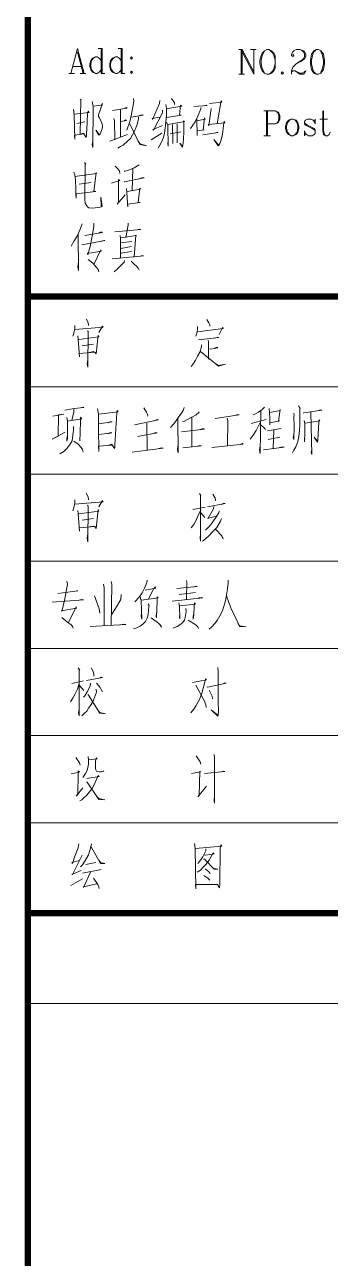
# Model space of a CAD drawing. Extents: x 1332633 to 1595679, y 264824 to 640777.
# Drawn here: x 1397321 to 1398547, y 444741 to 449693 of the extents above; entities that cross this region are included whole.
import ezdxf
from ezdxf.enums import TextEntityAlignment as Align

# ---------------------------------------------------------------- set-up
doc = ezdxf.new("R2010")
doc.units = 0
doc.header["$LTSCALE"] = 1000
doc.header["$MEASUREMENT"] = 0
doc.layers.get('0').update_dxf_attribs({"linetype": 'CONTINUOUS'})
doc.layers.add('_公共_图框', color=4, linetype='CONTINUOUS', lineweight=5)
doc.styles.add('图框文字', font='SIMKAI.TTF')

# ---------------------------------------------------------------- blocks, each defined once
blk = doc.blocks.new('vvxv')
at = {"color": 4, "lineweight": 0}
for points in [[(-3654.2, 9803.6), (-3640.1, 9803.6)], [(-3644.8, 9704.6), (-3644.8, 9803.6)], [(-3640.1, 9794.2), (-3592.9, 9704.6), (-3592.9, 9803.6)], [(-3640.1, 9704.6), (-3640.1, 9803.6), (-3592.9, 9714)], [(-3607.1, 9803.6), (-3583.5, 9803.6)], [(-3541, 9803.6), (-3550.5, 9798.9), (-3559.9, 9789.5), (-3564.6, 9780), (-3569.3, 9761.2), (-3569.3, 9747), (-3564.6, 9728.1), (-3559.9, 9718.7), (-3550.5, 9709.3), (-3541, 9704.6), (-3531.6, 9704.6), (-3522.2, 9709.3), (-3512.7, 9718.7), (-3508, 9728.1), (-3508, 9747), (-3508, 9761.2), (-3508, 9780), (-3512.7, 9789.5), (-3522.2, 9798.9), (-3531.6, 9803.6), (-3541, 9803.6), (-3550.5, 9798.9), (-3555.2, 9789.5), (-3559.9, 9780), (-3564.6, 9761.2), (-3564.6, 9747), (-3559.9, 9728.1), (-3555.2, 9718.7), (-3550.5, 9709.3), (-3541, 9704.6)], [(-3531.6, 9704.6), (-3526.9, 9709.3), (-3517.5, 9718.7), (-3512.7, 9728.1), (-3508, 9747), (-3508, 9761.2), (-3512.7, 9780), (-3517.5, 9789.5), (-3526.9, 9798.9), (-3531.6, 9803.6)], [(-3437.3, 9784.7), (-3432.6, 9780), (-3437.3, 9775.3), (-3442, 9780), (-3442, 9784.7), (-3437.3, 9794.2), (-3432.6, 9798.9), (-3423.1, 9803.6), (-3409, 9803.6), (-3394.8, 9798.9), (-3390.1, 9794.2), (-3385.4, 9784.7), (-3385.4, 9775.3), (-3390.1, 9765.9), (-3404.3, 9756.4), (-3423.1, 9747), (-3427.8, 9742.3), (-3437.3, 9732.9), (-3442, 9718.7), (-3442, 9704.6)], [(-3409, 9803.6), (-3399.5, 9798.9), (-3394.8, 9794.2), (-3390.1, 9784.7), (-3390.1, 9775.3), (-3394.8, 9765.9), (-3409, 9756.4), (-3423.1, 9747)], [(-3342.9, 9803.6), (-3352.4, 9798.9), (-3361.8, 9784.7), (-3366.5, 9761.2), (-3366.5, 9747), (-3361.8, 9723.4), (-3352.4, 9709.3), (-3342.9, 9704.6), (-3333.5, 9704.6), (-3324.1, 9709.3), (-3314.6, 9723.4), (-3309.9, 9747), (-3309.9, 9761.2), (-3314.6, 9784.7), (-3324.1, 9798.9), (-3333.5, 9803.6), (-3342.9, 9803.6), (-3347.7, 9798.9), (-3352.4, 9794.2), (-3357.1, 9784.7), (-3361.8, 9761.2), (-3361.8, 9747), (-3357.1, 9723.4), (-3352.4, 9714), (-3347.7, 9709.3), (-3342.9, 9704.6)], [(-3333.5, 9704.6), (-3324.1, 9709.3), (-3324.1, 9714), (-3319.4, 9723.4), (-3314.6, 9747), (-3314.6, 9761.2), (-3319.4, 9784.7), (-3324.1, 9794.2), (-3324.1, 9798.9)], [(-3475, 9709.3), (-3479.7, 9704.6), (-3484.4, 9709.3), (-3479.7, 9714), (-3475, 9709.3), (-3475, 9709.3)], [(-3442, 9714), (-3437.3, 9718.7), (-3427.8, 9718.7), (-3409, 9709.3), (-3399.5, 9709.3), (-3390.1, 9714), (-3385.4, 9718.7)], [(-3427.8, 9718.7), (-3409, 9704.6), (-3394.8, 9704.6), (-3390.1, 9709.3), (-3385.4, 9718.7)], [(-3654.2, 9704.6), (-3630.7, 9704.6)]]:
    blk.add_lwpolyline(points, dxfattribs=at)
at = {"layer": '_公共_图框'}
for p, q in [((-4327.8, 9707.7), (-4301, 9807.8)), ((-4301, 9807.8), (-4274.5, 9707.7)), ((-4217.4, 9807.8), (-4202, 9807.8)), ((-4205.9, 9807.8), (-4205.9, 9707.7)), ((-4202, 9807.8), (-4202, 9707.7)), ((-4137.3, 9807.8), (-4122.2, 9807.8)), ((-4125.9, 9807.8), (-4125.9, 9707.7)), ((-4122.2, 9807.8), (-4122.2, 9707.7)), ((-4301, 9793.5), (-4278.2, 9707.7)), ((-4247.8, 9760.2), (-4251.7, 9745.9)), ((-4240.2, 9769.6), (-4247.8, 9760.2)), ((-4244.1, 9760.2), (-4247.8, 9745.9)), ((-4236.3, 9769.6), (-4244.1, 9760.2)), ((-4228.8, 9774.5), (-4240.2, 9769.6)), ((-4228.8, 9774.5), (-4236.3, 9769.6)), ((-4221.3, 9774.5), (-4228.8, 9774.5)), ((-4213.5, 9769.6), (-4221.3, 9774.5)), ((-4205.9, 9760.2), (-4213.5, 9769.6)), ((-4168, 9760.2), (-4171.6, 9745.9)), ((-4160.2, 9769.6), (-4168, 9760.2)), ((-4164.1, 9760.2), (-4168, 9745.9)), ((-4156.5, 9769.6), (-4164.1, 9760.2)), ((-4148.7, 9774.5), (-4160.2, 9769.6)), ((-4148.7, 9774.5), (-4156.5, 9769.6)), ((-4141.2, 9774.5), (-4148.7, 9774.5)), ((-4133.7, 9769.6), (-4141.2, 9774.5)), ((-4125.9, 9760.2), (-4133.7, 9769.6)), ((-4084, 9774.5), (-4087.9, 9769.6)), ((-4087.9, 9769.6), (-4084, 9764.9)), ((-4084, 9774.5), (-4084, 9774.5)), ((-4080.4, 9769.6), (-4084, 9774.5)), ((-4084, 9764.9), (-4080.4, 9769.6)), ((-4335.3, 9707.7), (-4312.5, 9707.7)), ((-4320, 9736.3), (-4286, 9736.3)), ((-4289.6, 9707.7), (-4266.7, 9707.7)), ((-4251.7, 9745.9), (-4251.7, 9736.3)), ((-4251.7, 9736.3), (-4247.8, 9722)), ((-4247.8, 9745.9), (-4247.8, 9736.3)), ((-4247.8, 9736.3), (-4244.1, 9722)), ((-4247.8, 9722), (-4240.2, 9712.7)), ((-4244.1, 9722), (-4236.3, 9712.7)), ((-4240.2, 9712.7), (-4228.8, 9707.7)), ((-4236.3, 9712.7), (-4228.8, 9707.7)), ((-4228.8, 9707.7), (-4221.3, 9707.7)), ((-4221.3, 9707.7), (-4213.5, 9712.7)), ((-4213.5, 9712.7), (-4205.9, 9722)), ((-4205.9, 9707.7), (-4190.6, 9707.7)), ((-4171.6, 9745.9), (-4171.6, 9736.3)), ((-4171.6, 9736.3), (-4168, 9722)), ((-4168, 9745.9), (-4168, 9736.3)), ((-4168, 9736.3), (-4164.1, 9722)), ((-4168, 9722), (-4160.2, 9712.7)), ((-4164.1, 9722), (-4156.5, 9712.7)), ((-4160.2, 9712.7), (-4148.7, 9707.7)), ((-4156.5, 9712.7), (-4148.7, 9707.7)), ((-4148.7, 9707.7), (-4141.2, 9707.7)), ((-4141.2, 9707.7), (-4133.7, 9712.7)), ((-4133.7, 9712.7), (-4125.9, 9722)), ((-4125.9, 9707.7), (-4110.8, 9707.7)), ((-4084, 9717.3), (-4087.9, 9712.7)), ((-4087.9, 9712.7), (-4084, 9707.7)), ((-4084, 9717.3), (-4084, 9717.3)), ((-4080.4, 9712.7), (-4084, 9717.3)), ((-4084, 9707.7), (-4080.4, 9712.7)), ((-4076, 9607.7), (-4074.7, 9595.2)), ((-3923.7, 9607.7), (-3912.2, 9590.5)), ((-4316.6, 9563.7), (-4314, 9543.2)), ((-4290.1, 9604.5), (-4286.2, 9601.4)), ((-4287.5, 9603), (-4290.1, 9464.5)), ((-4286.2, 9601.4), (-4287.5, 9603)), ((-4242.3, 9595.2), (-4238.4, 9574.7)), ((-4238.4, 9574.7), (-4239.7, 9410.9)), ((-4237.1, 9576.2), (-4204.4, 9580.9)), ((-4200.7, 9587.4), (-4217.1, 9541.6)), ((-4204.4, 9580.9), (-4200.7, 9587.4)), ((-4160.4, 9559.1), (-4101.2, 9568.4)), ((-4127.7, 9562.2), (-4127.7, 9452)), ((-4105.1, 9571.5), (-4111.3, 9568.4)), ((-4101.2, 9568.4), (-4105.1, 9571.5)), ((-4074.7, 9595.2), (-4083.5, 9544.8)), ((-3971.5, 9587.4), (-3999.3, 9522.7)), ((-3970.2, 9599.9), (-3971.5, 9587.4)), ((-3960.3, 9560.6), (-3960.3, 9549.4)), ((-3946.3, 9582.7), (-3943.9, 9566.9)), ((-3943.9, 9566.9), (-3943.9, 9538.5)), ((-3940, 9565.3), (-3938.7, 9566.9)), ((-3938.7, 9566.9), (-3882.1, 9576.2)), ((-3912.2, 9590.5), (-3911.2, 9582.7)), ((-3887.3, 9580.9), (-3892.2, 9540.1)), ((-3882.1, 9576.2), (-3887.3, 9580.9)), ((-3834.3, 9574.7), (-3780.2, 9579.3)), ((-3805.4, 9565.3), (-3817.9, 9537)), ((-3805.4, 9571.5), (-3805.4, 9565.3)), ((-3783.8, 9580.9), (-3791.4, 9577.8)), ((-3780.2, 9579.3), (-3783.8, 9580.9)), ((-3765.1, 9566.9), (-3774, 9499)), ((-3771.4, 9587.4), (-3722.2, 9592.1)), ((-3724.8, 9599.9), (-3739.9, 9505.5)), ((-3722.2, 9592.1), (-3724.8, 9599.9)), ((-3553.6, 9557.8), (-3507.8, 9557.8)), ((-3542.1, 9557.8), (-3542.1, 9457.7)), ((-3538.2, 9557.8), (-3538.2, 9457.7)), ((-3507.8, 9557.8), (-3496.4, 9553.1)), ((-3507.8, 9557.8), (-3500.3, 9553.1)), ((-3317.3, 9557.8), (-3317.3, 9476.9)), ((-3313.7, 9557.8), (-3313.7, 9476.9)), ((-4314, 9544.8), (-4253.5, 9551)), ((-4314, 9543.2), (-4311.4, 9443.9)), ((-4272.5, 9513.3), (-4303.9, 9507.1)), ((-4271.2, 9513.3), (-4272.5, 9513.3)), ((-4260, 9546.3), (-4263.6, 9483.4)), ((-4257.4, 9555.9), (-4260, 9546.3)), ((-4253.5, 9551), (-4257.4, 9555.9)), ((-4217.1, 9541.6), (-4217.1, 9535.4)), ((-4217.1, 9535.4), (-4211.9, 9529.2)), ((-4211.9, 9529.2), (-4205.7, 9514.9)), ((-4205.7, 9514.9), (-4202, 9505.5)), ((-4155.2, 9527.3), (-4152.9, 9518)), ((-4152.9, 9518), (-4151.6, 9440.8)), ((-4127.7, 9514.9), (-4103.8, 9519.6)), ((-4108.7, 9521.1), (-4112.6, 9518)), ((-4103.8, 9519.6), (-4108.7, 9521.1)), ((-4091, 9514.9), (-4102.5, 9480.3)), ((-4083.5, 9544.8), (-4091, 9514.9)), ((-4084.8, 9532.3), (-4037, 9540.1)), ((-4056, 9524.2), (-4062.2, 9499)), ((-4056, 9533.8), (-4056, 9524.2)), ((-4041.9, 9541.6), (-4052.1, 9538.5)), ((-4037, 9540.1), (-4041.9, 9541.6)), ((-4000.6, 9527.3), (-3970.2, 9532.3)), ((-3999.3, 9522.7), (-4000.6, 9527.3)), ((-3960.3, 9549.4), (-3995.4, 9480.3)), ((-3946.3, 9513.3), (-3948.9, 9488.1)), ((-3943.9, 9538.5), (-3946.3, 9513.3)), ((-3943.9, 9511.8), (-3938.7, 9499)), ((-3884.7, 9540.1), (-3942.6, 9530.7)), ((-3937.4, 9502.4), (-3870.9, 9514.9)), ((-3892.2, 9540.1), (-3884.7, 9540.1)), ((-3875.8, 9518), (-3874.5, 9510.2)), ((-3870.9, 9514.9), (-3875.8, 9518)), ((-3874.5, 9510.2), (-3874.5, 9470.7)), ((-3829.3, 9513.3), (-3838.2, 9500.6)), ((-3817.9, 9537), (-3829.3, 9513.3)), ((-3789, 9524.2), (-3821.8, 9518)), ((-3821.8, 9524.2), (-3820.5, 9458.2)), ((-3796.6, 9480.3), (-3791.4, 9529.2)), ((-3791.4, 9529.2), (-3789, 9524.2)), ((-3776.3, 9502.4), (-3709.8, 9510.2)), ((-3712.1, 9516.4), (-3714.7, 9499)), ((-3709.8, 9510.2), (-3712.1, 9516.4)), ((-3496.4, 9510.2), (-3507.8, 9505.5)), ((-3500.3, 9510.2), (-3507.8, 9505.5)), ((-3500.3, 9553.1), (-3496.4, 9548.1)), ((-3496.4, 9514.9), (-3500.3, 9510.2)), ((-3496.4, 9553.1), (-3492.5, 9548.1)), ((-3496.4, 9548.1), (-3492.5, 9538.8)), ((-3492.5, 9524.5), (-3496.4, 9514.9)), ((-3492.5, 9514.9), (-3496.4, 9510.2)), ((-3492.5, 9548.1), (-3488.9, 9538.8)), ((-3492.5, 9538.8), (-3492.5, 9524.5)), ((-3488.9, 9524.5), (-3492.5, 9514.9)), ((-3488.9, 9538.8), (-3488.9, 9524.5)), ((-3462.1, 9510.2), (-3466, 9495.9)), ((-3454.5, 9519.8), (-3462.1, 9510.2)), ((-3458.2, 9510.2), (-3462.1, 9495.9)), ((-3450.6, 9519.8), (-3458.2, 9510.2)), ((-3443.1, 9524.5), (-3454.5, 9519.8)), ((-3443.1, 9524.5), (-3450.6, 9519.8)), ((-3435.6, 9524.5), (-3443.1, 9524.5)), ((-3424.1, 9519.8), (-3435.6, 9524.5)), ((-3427.8, 9519.8), (-3435.6, 9524.5)), ((-3420.2, 9510.2), (-3427.8, 9519.8)), ((-3416.3, 9510.2), (-3424.1, 9519.8)), ((-3416.3, 9495.9), (-3420.2, 9510.2)), ((-3412.7, 9495.9), (-3416.3, 9510.2)), ((-3385.9, 9519.8), (-3389.8, 9514.9)), ((-3389.8, 9514.9), (-3389.8, 9505.5)), ((-3389.8, 9510.2), (-3385.9, 9505.5)), ((-3378.4, 9524.5), (-3385.9, 9519.8)), ((-3363.1, 9524.5), (-3378.4, 9524.5)), ((-3355.5, 9519.8), (-3363.1, 9524.5)), ((-3351.6, 9514.9), (-3355.5, 9519.8)), ((-3351.6, 9514.9), (-3348, 9524.5)), ((-3348, 9505.5), (-3351.6, 9514.9)), ((-3348, 9524.5), (-3348, 9505.5)), ((-3328.8, 9524.5), (-3298.3, 9524.5)), ((-4312.7, 9459.8), (-4272.5, 9466)), ((-4311.4, 9443.9), (-4312.7, 9459.8)), ((-4277.4, 9467.6), (-4287.5, 9464.5)), ((-4272.5, 9466), (-4277.4, 9467.6)), ((-4266.2, 9450.4), (-4273.7, 9464.5)), ((-4263.6, 9483.4), (-4264.9, 9467.6)), ((-4264.9, 9467.6), (-4264.9, 9456.7)), ((-4227.2, 9480.3), (-4213.2, 9462.9)), ((-4214.5, 9459.8), (-4227.2, 9480.3)), ((-4210.9, 9462.9), (-4214.5, 9459.8)), ((-4207, 9472.3), (-4210.9, 9462.9)), ((-4202, 9485), (-4207, 9472.3)), ((-4202, 9505.5), (-4200.7, 9494.3)), ((-4200.7, 9494.3), (-4202, 9485)), ((-4171.6, 9436.1), (-4099.9, 9462.9)), ((-4091, 9505.5), (-4050.8, 9422.1)), ((-4079.9, 9461.3), (-4088.7, 9447)), ((-4073.6, 9473.8), (-4079.9, 9461.3)), ((-4067.1, 9489.7), (-4073.6, 9473.8)), ((-4062.2, 9499), (-4067.1, 9489.7)), ((-3962.6, 9467.6), (-4005.5, 9440.8)), ((-3998, 9483.4), (-3960.3, 9499)), ((-3995.4, 9480.3), (-3998, 9483.4)), ((-3951.5, 9467.6), (-3956.4, 9450.4)), ((-3948.9, 9488.1), (-3951.5, 9467.6)), ((-3938.7, 9499), (-3938.7, 9495.9)), ((-3938.7, 9495.9), (-3936.4, 9415.6)), ((-3928.6, 9466), (-3886, 9473.8)), ((-3920, 9502.4), (-3918.7, 9426.8)), ((-3901.1, 9505.5), (-3901.1, 9429.9)), ((-3874.5, 9470.7), (-3875.8, 9447)), ((-3838.2, 9500.6), (-3848, 9486.5)), ((-3820.5, 9477.2), (-3792.7, 9481.9)), ((-3820.5, 9458.2), (-3820.5, 9477.2)), ((-3797.9, 9461.3), (-3736, 9470.7)), ((-3792.7, 9481.9), (-3796.6, 9480.3)), ((-3774, 9499), (-3776.3, 9502.4)), ((-3739.9, 9472.3), (-3750.1, 9467.6)), ((-3736, 9470.7), (-3739.9, 9472.3)), ((-3719.6, 9464.5), (-3724.8, 9440.8)), ((-3714.7, 9499), (-3719.6, 9464.5)), ((-3507.8, 9505.5), (-3538.2, 9505.5)), ((-3466, 9495.9), (-3466, 9486.3)), ((-3466, 9486.3), (-3462.1, 9472)), ((-3462.1, 9495.9), (-3462.1, 9486.3)), ((-3462.1, 9486.3), (-3458.2, 9472)), ((-3462.1, 9472), (-3454.5, 9462.6)), ((-3458.2, 9472), (-3450.6, 9462.6)), ((-3454.5, 9462.6), (-3443.1, 9457.7)), ((-3450.6, 9462.6), (-3443.1, 9457.7)), ((-3435.6, 9457.7), (-3424.1, 9462.6)), ((-3435.6, 9457.7), (-3427.8, 9462.6)), ((-3427.8, 9462.6), (-3420.2, 9472)), ((-3424.1, 9462.6), (-3416.3, 9472)), ((-3420.2, 9472), (-3416.3, 9486.3)), ((-3416.3, 9486.3), (-3416.3, 9495.9)), ((-3416.3, 9472), (-3412.7, 9486.3)), ((-3412.7, 9486.3), (-3412.7, 9495.9)), ((-3389.8, 9505.5), (-3385.9, 9500.6)), ((-3389.8, 9476.9), (-3389.8, 9457.7)), ((-3385.9, 9467.3), (-3389.8, 9476.9)), ((-3389.8, 9457.7), (-3385.9, 9467.3)), ((-3385.9, 9505.5), (-3378.4, 9500.6)), ((-3385.9, 9500.6), (-3378.4, 9495.9)), ((-3382, 9462.6), (-3385.9, 9467.3)), ((-3374.5, 9457.7), (-3382, 9462.6)), ((-3378.4, 9500.6), (-3359.4, 9491.2)), ((-3378.4, 9495.9), (-3359.4, 9486.3)), ((-3359.4, 9491.2), (-3351.6, 9486.3)), ((-3359.4, 9486.3), (-3351.6, 9481.6)), ((-3351.6, 9462.6), (-3359.4, 9457.7)), ((-3351.6, 9486.3), (-3348, 9481.6)), ((-3351.6, 9481.6), (-3348, 9476.9)), ((-3348, 9467.3), (-3351.6, 9462.6)), ((-3348, 9481.6), (-3348, 9467.3)), ((-3317.3, 9476.9), (-3313.7, 9462.6)), ((-3313.7, 9476.9), (-3309.8, 9462.6)), ((-3313.7, 9462.6), (-3305.9, 9457.7)), ((-3309.8, 9462.6), (-3305.9, 9457.7)), ((-3298.3, 9457.7), (-3290.8, 9462.6)), ((-3290.8, 9462.6), (-3286.9, 9472)), ((-4264.9, 9456.7), (-4266.2, 9450.4)), ((-4242.3, 9422.1), (-4239.7, 9434.6)), ((-4239.7, 9410.9), (-4242.3, 9422.1)), ((-4127.7, 9414), (-4138.9, 9407.8)), ((-4117.5, 9420.3), (-4127.7, 9414)), ((-4115, 9422.1), (-4117.5, 9420.3)), ((-4101.2, 9434.6), (-4115, 9422.1)), ((-4088.7, 9447), (-4101.2, 9434.6)), ((-4049.7, 9425.2), (-4058.3, 9437.7)), ((-4050.8, 9422.1), (-4024.5, 9417.2)), ((-4024.5, 9417.2), (-4049.7, 9425.2)), ((-3963.9, 9431.4), (-3976.7, 9407.8)), ((-3956.4, 9450.4), (-3963.9, 9431.4)), ((-3938.7, 9428.3), (-3937.4, 9436.1)), ((-3936.4, 9415.6), (-3938.7, 9428.3)), ((-3890.9, 9428.3), (-3880.8, 9417.2)), ((-3879.7, 9412.5), (-3890.9, 9428.3)), ((-3877.1, 9428.3), (-3879.7, 9412.5)), ((-3875.8, 9447), (-3877.1, 9428.3)), ((-3753.7, 9442.4), (-3734.7, 9420.3)), ((-3736, 9417.2), (-3753.7, 9442.4)), ((-3733.7, 9420.3), (-3736, 9417.2)), ((-3729.8, 9426.8), (-3733.7, 9420.3)), ((-3724.8, 9440.8), (-3729.8, 9426.8)), ((-3553.6, 9457.7), (-3526.8, 9457.7)), ((-3443.1, 9457.7), (-3435.6, 9457.7)), ((-3359.4, 9457.7), (-3374.5, 9457.7)), ((-3305.9, 9457.7), (-3298.3, 9457.7)), ((-4315.3, 9312.2), (-4311.4, 9301)), ((-4272.5, 9349.8), (-4267.5, 9343.6)), ((-4269.9, 9345.2), (-4269.9, 9307.5)), ((-4267.5, 9343.6), (-4269.9, 9345.2)), ((-4235.8, 9233.4), (-4225.9, 9310.6)), ((-4225.9, 9310.6), (-4224.6, 9305.9)), ((-4149, 9335.8), (-4138.9, 9324.6)), ((-4138.9, 9324.6), (-4132.6, 9316.8)), ((-4132.6, 9316.8), (-4130.3, 9305.9)), ((-4110, 9315.3), (-4113.9, 9315.3)), ((-4092.3, 9321.5), (-4110, 9315.3)), ((-4073.6, 9329.6), (-4092.3, 9321.5)), ((-4078.6, 9326.2), (-4081.2, 9236.5)), ((-4053.4, 9340.5), (-4073.6, 9329.6)), ((-4224.6, 9305.9), (-4311.4, 9294.7)), ((-4311.4, 9301), (-4308.8, 9279.1)), ((-4308.8, 9279.1), (-4307.8, 9244.3)), ((-4293.8, 9263.3), (-4245.9, 9269.5)), ((-4269.9, 9307.5), (-4271.2, 9233.4)), ((-4164.1, 9268), (-4131.3, 9277.6)), ((-4136.5, 9282.3), (-4136.5, 9189.2)), ((-4131.3, 9277.6), (-4136.5, 9282.3)), ((-4113.9, 9272.6), (-4112.6, 9272.6)), ((-4112.6, 9272.6), (-4033.3, 9288.5)), ((-4043.2, 9288.5), (-4057.3, 9283.8)), ((-4033.3, 9288.5), (-4043.2, 9288.5)), ((-4307.8, 9244.3), (-4307.8, 9241.2)), ((-4307.8, 9241.2), (-4306.5, 9206.6)), ((-4307.8, 9224), (-4227.2, 9233.4)), ((-4306.5, 9206.6), (-4307.8, 9224)), ((-4271.2, 9233.4), (-4271.2, 9203.5)), ((-4227.2, 9233.4), (-4235.8, 9233.4)), ((-4207, 9211.3), (-4205.7, 9175.2)), ((-4202, 9173.6), (-4207, 9211.3)), ((-4141.5, 9183), (-4110, 9220.7)), ((-4103.8, 9245.9), (-4098.6, 9172.1)), ((-4048.4, 9242.8), (-4101.2, 9233.4)), ((-4057.3, 9189.2), (-4050.8, 9247.4)), ((-4050.8, 9247.4), (-4048.4, 9242.8)), ((-4271.2, 9203.5), (-4269.9, 9187.7)), ((-4269.9, 9187.7), (-4266.2, 9179.9)), ((-4266.2, 9179.9), (-4261, 9172.1)), ((-4261, 9172.1), (-4254.8, 9168.9)), ((-4254.8, 9168.9), (-4241, 9167.1)), ((-4241, 9167.1), (-4209.6, 9170.5)), ((-4209.6, 9170.5), (-4204.4, 9172.1)), ((-4204.4, 9172.1), (-4202, 9173.6)), ((-4136.5, 9189.2), (-4141.5, 9183)), ((-4099.9, 9183), (-4049.7, 9189.2)), ((-4098.6, 9172.1), (-4099.9, 9183)), ((-4049.7, 9189.2), (-4057.3, 9189.2)), ((-4290.1, 9082.7), (-4301.3, 9057.4)), ((-4297.7, 9062.1), (-4296.4, 8917.4)), ((-4282.6, 9104.8), (-4290.1, 9082.7)), ((-4271.2, 9057.4), (-4200.7, 9069.9)), ((-4235.8, 9093.6), (-4243.6, 9048.1)), ((-4235.8, 9106.3), (-4235.8, 9093.6)), ((-4205.7, 9071.5), (-4215.8, 9068.4)), ((-4200.7, 9069.9), (-4205.7, 9071.5)), ((-4151.6, 9071.5), (-4047.1, 9081.1)), ((-4097.5, 9098.3), (-4106.4, 9049.7)), ((-4097.5, 9106.3), (-4097.5, 9098.3)), ((-4050.8, 9082.7), (-4058.3, 9081.1)), ((-4047.1, 9081.1), (-4050.8, 9082.7)), ((-4314, 9035.4), (-4326.5, 9014.8)), ((-4301.3, 9057.4), (-4314, 9035.4)), ((-4283.9, 9019.5), (-4190.6, 9036.9)), ((-4249.8, 9013.3), (-4258.7, 8980.3)), ((-4243.6, 9048.1), (-4249.8, 9013.3)), ((-4194.5, 9036.9), (-4207, 9033.8)), ((-4190.6, 9036.9), (-4194.5, 9036.9)), ((-4129, 9057.4), (-4127.7, 9044.7)), ((-4127.7, 9048.1), (-4063.5, 9057.4)), ((-4127.7, 9044.7), (-4127.7, 8966)), ((-4082.2, 9033.8), (-4126.4, 9027.6)), ((-4126.4, 9005.5), (-4083.5, 9013.3)), ((-4067.1, 9059), (-4073.6, 8970.9)), ((-4063.5, 9057.4), (-4067.1, 9059)), ((-4261, 8986.5), (-4243.6, 8988.1)), ((-4258.7, 8980.3), (-4261, 8986.5)), ((-4243.6, 8988.1), (-4205.7, 8994.3)), ((-4207, 8999.2), (-4235.8, 8940.8)), ((-4205.7, 8994.3), (-4207, 8999.2)), ((-4161.7, 8964.4), (-4035.7, 8975.6)), ((-4083.5, 8992.7), (-4127.7, 8986.5)), ((-4039.6, 8977.1), (-4048.4, 8974)), ((-4035.7, 8975.6), (-4039.6, 8977.1)), ((-4299, 8931.4), (-4296.4, 8953.5)), ((-4296.4, 8917.4), (-4299, 8931.4)), ((-4257.4, 8961.3), (-4239.7, 8945.7)), ((-4239.7, 8945.7), (-4224.6, 8928.3)), ((-4224.6, 8928.3), (-4218.4, 8920.5)), ((-4218.4, 8920.5), (-4215.8, 8910.9)), ((-4141.5, 8922), (-4154.2, 8910.9)), ((-4130.3, 8933), (-4141.5, 8922)), ((-4115, 8948.8), (-4130.3, 8933)), ((-4113.9, 8950.4), (-4115, 8948.8)), ((-4112.6, 8956.6), (-4113.9, 8950.4)), ((-4086.1, 8955), (-4073.6, 8942.6)), ((-4073.6, 8942.6), (-4063.5, 8934.5)), ((-4063.5, 8934.5), (-4057.3, 8926.7)), ((-4057.3, 8926.7), (-4053.4, 8918.9)), ((-4265.9, 8723.5), (-4258.4, 8707.8)), ((-3781.3, 8720.4), (-3773.6, 8706.3)), ((-4313.8, 8671.6), (-4316.3, 8660.5)), ((-4311.3, 8682.5), (-4313.8, 8671.6)), ((-4311.3, 8696.7), (-4311.3, 8682.5)), ((-4311.3, 8679.5), (-4198, 8688.8)), ((-4260.9, 8674.7), (-4258.4, 8671.6)), ((-4258.4, 8671.6), (-4259.6, 8528.3)), ((-4258.4, 8707.8), (-4256, 8696.7)), ((-4200.4, 8693.6), (-4215.6, 8668.4)), ((-4198, 8688.8), (-4200.4, 8693.6)), ((-3820.3, 8673.2), (-3821.5, 8665.3)), ((-3819, 8681), (-3820.3, 8673.2)), ((-3819, 8692.1), (-3819, 8681)), ((-3819, 8670.1), (-3715.8, 8684.3)), ((-3773.6, 8706.3), (-3770, 8698.4)), ((-3770, 8698.4), (-3770, 8693.6)), ((-3718.3, 8688.8), (-3732.1, 8660.5)), ((-3715.8, 8684.3), (-3718.3, 8688.8)), ((-4316.3, 8660.5), (-4318.9, 8652.7)), ((-4300, 8654.2), (-4297.5, 8640)), ((-4297.5, 8640), (-4292.3, 8570.7)), ((-4215.6, 8651.1), (-4295, 8640)), ((-4282.4, 8615), (-4237, 8621.3)), ((-4225.7, 8581.8), (-4218.1, 8657.5)), ((-4218.1, 8657.5), (-4215.6, 8651.1)), ((-3824.1, 8657.5), (-3826.6, 8652.7)), ((-3821.5, 8665.3), (-3824.1, 8657.5)), ((-3815.1, 8638.5), (-3733.4, 8647.9)), ((-3803.8, 8618), (-3803.8, 8610.2)), ((-3776.3, 8637), (-3774.9, 8629.1)), ((-3774.9, 8629.1), (-3774.9, 8561.4)), ((-3738.4, 8649.6), (-3751, 8644.8)), ((-3733.4, 8647.9), (-3738.4, 8649.6)), ((-4293.7, 8583.4), (-4230.7, 8589.7)), ((-4292.3, 8570.7), (-4293.7, 8583.4)), ((-4238.3, 8591.2), (-4252.1, 8588.2)), ((-4230.7, 8589.7), (-4238.3, 8591.2)), ((-4230.7, 8589.7), (-4225.7, 8581.8)), ((-3819, 8572.5), (-3827.8, 8556.6)), ((-3810.2, 8589.7), (-3819, 8572.5)), ((-3803.8, 8610.2), (-3810.2, 8589.7)), ((-3809, 8589.7), (-3807.7, 8591.2)), ((-3807.7, 8591.2), (-3734.5, 8533)), ((-3770, 8602.3), (-3767.5, 8600.8)), ((-3767.5, 8600.8), (-3738.4, 8607.1)), ((-3742.2, 8608.6), (-3748.5, 8605.4)), ((-3738.4, 8607.1), (-3742.2, 8608.6)), ((-4262.3, 8542.4), (-4259.6, 8559.8)), ((-4259.6, 8528.3), (-4262.3, 8542.4)), ((-3835.4, 8544), (-3844.2, 8531.5)), ((-3827.8, 8556.6), (-3835.4, 8544)), ((-3734.5, 8536.1), (-3743.5, 8540.9)), ((-3707, 8540.9), (-3734.5, 8536.1)), ((-3734.5, 8533), (-3707, 8540.9)), ((-4500, 8450), (-500, 8450)), ((-4277.4, 8368.8), (-4283.5, 8367.3)), ((-4274.7, 8367.3), (-4277.4, 8368.8)), ((-3550.8, 8368.8), (-3559.6, 8359.4)), ((-3413.6, 8373.6), (-3407.2, 8362.5)), ((-4399.5, 8332.6), (-4355.3, 8340.5)), ((-4376.7, 8337.4), (-4378.1, 8252.2)), ((-4355.3, 8340.5), (-4376.7, 8337.4)), ((-4351.7, 8356.2), (-4313.8, 8362.5)), ((-4342.9, 8326.3), (-4340.2, 8313.7)), ((-4340.2, 8312.2), (-4342.9, 8326.3)), ((-4283.5, 8321.5), (-4340.2, 8312.2)), ((-4323.9, 8315.2), (-4315.1, 8349.9)), ((-4315.1, 8349.9), (-4315.1, 8361)), ((-4313.8, 8362.5), (-4274.7, 8367.3)), ((-4289.8, 8250.7), (-4288.7, 8327.8)), ((-4288.7, 8327.8), (-4283.5, 8321.5)), ((-4220.7, 8361), (-4216.9, 8340.5)), ((-4216.9, 8340.5), (-4216.9, 8263.3)), ((-4215.6, 8340.5), (-4137.5, 8349.9)), ((-4142.6, 8345.3), (-4151.4, 8217.6)), ((-4141.3, 8354.6), (-4142.6, 8345.3)), ((-4137.5, 8349.9), (-4141.3, 8354.6)), ((-4034.3, 8365.7), (-4024.2, 8348.3)), ((-4024.2, 8348.3), (-4020.5, 8340.5)), ((-4020.5, 8340.5), (-4019.2, 8332.6)), ((-3895.7, 8327.8), (-3905.9, 8312.2)), ((-3898.4, 8323.3), (-3897.1, 8184.7)), ((-3880.8, 8348.3), (-3895.7, 8327.8)), ((-3877, 8354.6), (-3880.8, 8348.3)), ((-3873.1, 8367.3), (-3877, 8354.6)), ((-3841.7, 8327.8), (-3859.3, 8318.5)), ((-3825.3, 8337.4), (-3841.7, 8327.8)), ((-3841.7, 8326.3), (-3841.7, 8209.7)), ((-3815.1, 8345.3), (-3825.3, 8337.4)), ((-3812.6, 8349.9), (-3815.1, 8345.3)), ((-3748.5, 8323.3), (-3652.8, 8337.4)), ((-3700.7, 8324.8), (-3698.2, 8312.2)), ((-3657.8, 8338.9), (-3665.4, 8335.7)), ((-3652.8, 8337.4), (-3657.8, 8338.9)), ((-3589.8, 8340.5), (-3596.2, 8337.4)), ((-3574.7, 8348.3), (-3589.8, 8340.5)), ((-3559.6, 8359.4), (-3574.7, 8348.3)), ((-3565.9, 8353.1), (-3568.4, 8182.9)), ((-3531.8, 8362.5), (-3530.7, 8348.3)), ((-3530.7, 8348.3), (-3529.4, 8321.5)), ((-3487.8, 8354.6), (-3529.4, 8346.8)), ((-3529.4, 8321.5), (-3529.4, 8298)), ((-3494.1, 8312.2), (-3487.8, 8359.4)), ((-3487.8, 8359.4), (-3487.8, 8354.6)), ((-3433.6, 8343.7), (-3431.2, 8335.7)), ((-3431.2, 8335.7), (-3432.5, 8332.6)), ((-3432.5, 8332.6), (-3431.2, 8291.7)), ((-3408.6, 8365.7), (-3408.6, 8332.6)), ((-3407.2, 8362.5), (-3408.6, 8365.7)), ((-3408.6, 8332.6), (-3408.6, 8331.1)), ((-3408.6, 8331.1), (-3408.6, 8298)), ((-3395.9, 8343.7), (-3393.5, 8345.3)), ((-3393.5, 8345.3), (-3320.3, 8356.2)), ((-3364.5, 8348.3), (-3360.7, 8178.4)), ((-3325.5, 8357.9), (-3334.3, 8354.6)), ((-3320.3, 8356.2), (-3325.5, 8357.9)), ((-4340.2, 8272.7), (-4341.5, 8242.9)), ((-4340.2, 8313.7), (-4340.2, 8272.7)), ((-4318.9, 8255.5), (-4316.3, 8274.4)), ((-4316.3, 8274.4), (-4316.3, 8290.1)), ((-4215.6, 8301), (-4161.4, 8309.1)), ((-4166.6, 8310.6), (-4177.9, 8305.8)), ((-4161.4, 8309.1), (-4166.6, 8310.6)), ((-4072, 8298), (-3975.2, 8316.9)), ((-4023, 8304.3), (-4021.7, 8197.1)), ((-3981.5, 8318.5), (-3992.8, 8313.7)), ((-3975.2, 8316.9), (-3981.5, 8318.5)), ((-3916, 8299.5), (-3927.3, 8286.9)), ((-3905.9, 8312.2), (-3916, 8299.5)), ((-3883.3, 8269.7), (-3791.2, 8280.6)), ((-3871.8, 8312.2), (-3878.1, 8310.6)), ((-3859.3, 8318.5), (-3871.8, 8312.2)), ((-3796.4, 8282.3), (-3809, 8279)), ((-3791.2, 8280.6), (-3796.4, 8282.3)), ((-3698.2, 8312.2), (-3699.3, 8213)), ((-3543.3, 8318.5), (-3603.6, 8302.8)), ((-3583.5, 8274.4), (-3596.2, 8255.5)), ((-3569.7, 8304.3), (-3583.5, 8274.4)), ((-3564.6, 8296.5), (-3550.8, 8283.8)), ((-3550.8, 8283.8), (-3547, 8279)), ((-3538.2, 8272.7), (-3484.2, 8282.3)), ((-3529.4, 8305.8), (-3489.2, 8313.7)), ((-3513.1, 8276), (-3515.6, 8203.4)), ((-3489.2, 8313.7), (-3494.1, 8312.2)), ((-3431.2, 8291.7), (-3433.6, 8238.1)), ((-3409.7, 8276), (-3412.4, 8250.7)), ((-3408.6, 8298), (-3409.7, 8276)), ((-3391, 8315.2), (-3388.5, 8301)), ((-3388.5, 8301), (-3388.5, 8266.4)), ((-3387.1, 8304.3), (-3329.1, 8313.7)), ((-3333, 8309.1), (-3335.5, 8260.3)), ((-3331.8, 8316.9), (-3333, 8309.1)), ((-3329.1, 8313.7), (-3331.8, 8316.9)), ((-4402, 8239.8), (-4350.3, 8268.1)), ((-4378.1, 8252.2), (-4402, 8239.8)), ((-4342.9, 8239.8), (-4341.5, 8257)), ((-4341.5, 8242.9), (-4342.9, 8231.8)), ((-4342.9, 8231.8), (-4342.9, 8239.8)), ((-4332.7, 8216.1), (-4322.6, 8233.5)), ((-4322.6, 8233.5), (-4318.9, 8255.5)), ((-4315.1, 8231.8), (-4298.6, 8219.3)), ((-4291.2, 8247.6), (-4289.8, 8250.7)), ((-4291.2, 8233.5), (-4291.2, 8247.6)), ((-4216.9, 8263.3), (-4215.6, 8211.3)), ((-4215.6, 8258.6), (-4162.7, 8264.9)), ((-4167.7, 8266.4), (-4176.5, 8261.8)), ((-4162.7, 8264.9), (-4167.7, 8266.4)), ((-4059.6, 8250.7), (-3981.5, 8264.9)), ((-3987.8, 8266.4), (-3999.1, 8261.8)), ((-3981.5, 8264.9), (-3987.8, 8266.4)), ((-3640.2, 8222.4), (-3651.5, 8217.6)), ((-3636.4, 8219.3), (-3640.2, 8222.4)), ((-3596.2, 8255.5), (-3607.5, 8239.8)), ((-3489.2, 8247.6), (-3535.7, 8238.1)), ((-3435, 8247.6), (-3432.5, 8257)), ((-3433.6, 8238.1), (-3435, 8247.6)), ((-3417.4, 8230.2), (-3424.8, 8209.7)), ((-3412.4, 8250.7), (-3417.4, 8230.2)), ((-3388.5, 8266.4), (-3389.6, 8228.7)), ((-3389.6, 8233.5), (-3388.5, 8244.4)), ((-3389.6, 8228.7), (-3389.6, 8233.5)), ((-3351.9, 8247.6), (-3337.9, 8231.8)), ((-3337.9, 8227.2), (-3351.9, 8247.6)), ((-3336.8, 8236.5), (-3337.9, 8227.2)), ((-3335.5, 8260.3), (-3336.8, 8236.5)), ((-4371.8, 8181.4), (-4355.3, 8191)), ((-4355.3, 8191), (-4342.9, 8201.9)), ((-4342.9, 8201.9), (-4332.7, 8216.1)), ((-4298.6, 8219.3), (-4286.2, 8206.7)), ((-4286.2, 8206.7), (-4281, 8198.8)), ((-4281, 8198.8), (-4277.4, 8187.7)), ((-4216.9, 8211.3), (-4160.2, 8216.1)), ((-4215.6, 8191), (-4216.9, 8211.3)), ((-4215.6, 8211.3), (-4215.6, 8191)), ((-4166.6, 8219.3), (-4176.5, 8214.5)), ((-4160.2, 8216.1), (-4166.6, 8219.3)), ((-4152.6, 8201.9), (-4161.4, 8217.6)), ((-4151.4, 8206.7), (-4152.6, 8201.9)), ((-4151.4, 8217.6), (-4151.4, 8206.7)), ((-4080.8, 8187.7), (-3957.5, 8203.4)), ((-3963.9, 8205.2), (-3975.2, 8201.9)), ((-3957.5, 8203.4), (-3963.9, 8205.2)), ((-3899.5, 8197.1), (-3898.4, 8213)), ((-3897.1, 8184.7), (-3899.5, 8197.1)), ((-3878.1, 8205.2), (-3803.8, 8213)), ((-3810.2, 8214.5), (-3819, 8211.3)), ((-3803.8, 8213), (-3810.2, 8214.5)), ((-3762.3, 8206.7), (-3636.4, 8219.3)), ((-3570.9, 8197.1), (-3568.4, 8213)), ((-3568.4, 8182.9), (-3570.9, 8197.1)), ((-3554.6, 8197.1), (-3471.5, 8208.2)), ((-3476.5, 8209.7), (-3490.3, 8206.7)), ((-3471.5, 8208.2), (-3476.5, 8209.7)), ((-3432.5, 8195.6), (-3438.8, 8184.7)), ((-3424.8, 8209.7), (-3432.5, 8195.6)), ((-3363.2, 8186.2), (-3361.9, 8194)), ((-3360.7, 8178.4), (-3363.2, 8186.2)), ((-4500, 8100), (-500, 8100)), ((-4265.9, 8023.5), (-4258.4, 8007.8)), ((-4311.3, 7982.7), (-4313.8, 7971.6)), ((-4311.3, 7996.9), (-4311.3, 7982.7)), ((-4311.3, 7979.5), (-4198, 7988.9)), ((-4260.9, 7974.7), (-4258.4, 7971.6)), ((-4258.4, 8007.8), (-4256, 7996.9)), ((-4200.4, 7993.6), (-4215.6, 7968.4)), ((-4198, 7988.9), (-4200.4, 7993.6)), ((-3811.5, 8022), (-3806.3, 8014.1)), ((-3807.7, 8015.7), (-3807.7, 7830)), ((-3806.3, 8014.1), (-3807.7, 8015.7)), ((-3778.8, 7968.4), (-3708.1, 7981)), ((-3757.3, 8018.9), (-3748.5, 8003)), ((-3748.5, 8003), (-3747.2, 7996.9)), ((-3747.2, 7996.9), (-3748.5, 7992.1)), ((-3713.3, 7982.7), (-3723.3, 7977.9)), ((-3708.1, 7981), (-3713.3, 7982.7)), ((-4316.3, 7960.5), (-4318.9, 7952.7)), ((-4313.8, 7971.6), (-4316.3, 7960.5)), ((-4300, 7954.2), (-4297.5, 7940)), ((-4297.5, 7940), (-4292.3, 7870.8)), ((-4215.6, 7951.1), (-4295, 7940)), ((-4258.4, 7971.6), (-4259.6, 7828.3)), ((-4225.7, 7881.9), (-4218.1, 7957.5)), ((-4218.1, 7957.5), (-4215.6, 7951.1)), ((-3788.7, 7966.8), (-3837.9, 7957.5)), ((-3817.8, 7930.7), (-3826.6, 7911.7)), ((-3806.3, 7955.9), (-3817.8, 7930.7)), ((-3806.3, 7944.8), (-3790.1, 7925.9)), ((-3778.8, 7921.3), (-3739.7, 7932.2)), ((-3754.8, 7960.5), (-3776.3, 7922.8)), ((-3753.5, 7970.1), (-3754.8, 7960.5)), ((-3733.4, 7944.8), (-3748.5, 7921.3)), ((-3732.1, 7952.7), (-3733.4, 7944.8)), ((-4293.7, 7883.4), (-4230.7, 7889.7)), ((-4292.3, 7870.8), (-4293.7, 7883.4)), ((-4282.4, 7915), (-4237, 7921.3)), ((-4238.3, 7891.2), (-4252.1, 7888.2)), ((-4230.7, 7889.7), (-4238.3, 7891.2)), ((-4230.7, 7889.7), (-4225.7, 7881.9)), ((-3834.1, 7897.6), (-3844.2, 7883.4)), ((-3826.6, 7911.7), (-3834.1, 7897.6)), ((-3773.6, 7888.2), (-3787.6, 7874)), ((-3776.3, 7922.8), (-3778.8, 7921.3)), ((-3761.2, 7903.9), (-3773.6, 7888.2)), ((-3749.7, 7919.6), (-3761.2, 7903.9)), ((-3742.2, 7884.9), (-3757.3, 7869.2)), ((-3748.5, 7921.3), (-3749.7, 7919.6)), ((-3747.2, 7878.8), (-3722.1, 7852)), ((-3727.1, 7910.2), (-3742.2, 7884.9)), ((-3723.3, 7921.3), (-3727.1, 7910.2)), ((-4262.3, 7842.4), (-4259.6, 7859.8)), ((-4259.6, 7828.3), (-4262.3, 7842.4)), ((-3809, 7844.1), (-3807.7, 7859.8)), ((-3807.7, 7830), (-3809, 7844.1)), ((-3787.6, 7839.4), (-3798.9, 7830)), ((-3773.6, 7852), (-3787.6, 7839.4)), ((-3757.3, 7869.2), (-3773.6, 7852)), ((-3716.9, 7839.4), (-3724.6, 7855.1)), ((-3722.1, 7852), (-3716.9, 7839.4)), ((-4500, 7750), (-500, 7750)), ((-4379.2, 7620), (-4300, 7631.1)), ((-4341.5, 7657.9), (-4351.7, 7599.5)), ((-4342.9, 7670.5), (-4341.5, 7657.9)), ((-4305, 7631.1), (-4313.8, 7627.9)), ((-4300, 7631.1), (-4305, 7631.1)), ((-4196.8, 7657.9), (-4194.1, 7643.7)), ((-4194.1, 7643.7), (-4194.1, 7491)), ((-4165.2, 7668.8), (-4162.7, 7656.2)), ((-4162.7, 7656.2), (-4165.2, 7492.5)), ((-4031.8, 7642), (-4041.8, 7623.3)), ((-4023, 7664.2), (-4031.8, 7642)), ((-4029.3, 7634.2), (-3986.4, 7642)), ((-4021.7, 7673.6), (-4023, 7664.2)), ((-3990.3, 7646.8), (-4005.4, 7620)), ((-3986.4, 7642), (-3990.3, 7646.8)), ((-3902, 7640.5), (-3820.3, 7648.3)), ((-3863, 7672.1), (-3861.8, 7667.3)), ((-3861.8, 7667.3), (-3863, 7598)), ((-3825.3, 7650.1), (-3835.4, 7646.8)), ((-3820.3, 7648.3), (-3825.3, 7650.1)), ((-3699.3, 7639), (-3703.2, 7615.4)), ((-3696.8, 7662.5), (-3699.3, 7639)), ((-3696.8, 7673.6), (-3696.8, 7662.5)), ((-4402, 7585.4), (-4276.1, 7594.9)), ((-4351.7, 7599.5), (-4363, 7547.7)), ((-4282.4, 7596.5), (-4289.8, 7594.9)), ((-4276.1, 7594.9), (-4282.4, 7596.5)), ((-4232, 7610.6), (-4214.4, 7558.6)), ((-4127.5, 7596.5), (-4143.8, 7566.6)), ((-4125, 7616.9), (-4127.5, 7596.5)), ((-4053.3, 7605.8), (-4070.9, 7587.1)), ((-4041.8, 7623.3), (-4053.3, 7605.8)), ((-4049.4, 7607.4), (-4045.6, 7591.7)), ((-4045.6, 7591.7), (-4043.1, 7517.8)), ((-4044.4, 7593.2), (-3977.6, 7602.8)), ((-4016.7, 7579), (-4012.9, 7572.7)), ((-4005.4, 7620), (-4015.4, 7598)), ((-3981.5, 7590.1), (-3982.6, 7557)), ((-3981.5, 7607.4), (-3981.5, 7590.1)), ((-3977.6, 7602.8), (-3981.5, 7607.4)), ((-3921, 7590.1), (-3797.5, 7602.8)), ((-3894.6, 7582.3), (-3892.1, 7569.7)), ((-3827.8, 7624.8), (-3893.2, 7616.9)), ((-3890.7, 7571.2), (-3827.8, 7577.5)), ((-3831.6, 7582.3), (-3832.9, 7569.7)), ((-3827.8, 7577.5), (-3831.6, 7582.3)), ((-3805.2, 7604.3), (-3815.1, 7602.8)), ((-3797.5, 7602.8), (-3805.2, 7604.3)), ((-3710.8, 7577.5), (-3719.6, 7550.7)), ((-3705.6, 7598), (-3710.8, 7577.5)), ((-3703.2, 7615.4), (-3705.6, 7598)), ((-3703.2, 7610.6), (-3694.4, 7588.6)), ((-3694.4, 7588.6), (-3685.5, 7563.3)), ((-4365.4, 7550.7), (-4305, 7561.8)), ((-4363, 7547.7), (-4365.4, 7550.7)), ((-4306.3, 7566.6), (-4336.5, 7503.4)), ((-4305, 7561.8), (-4306.3, 7566.6)), ((-4214.4, 7558.6), (-4211.7, 7541.3)), ((-4143.8, 7566.6), (-4164.1, 7535)), ((-4045.6, 7528.7), (-4044.4, 7544.4)), ((-4043.1, 7517.8), (-4045.6, 7528.7)), ((-4016.7, 7536.5), (-4021.7, 7520.9)), ((-4014.2, 7568.1), (-4016.7, 7536.5)), ((-4012.9, 7572.7), (-4014.2, 7568.1)), ((-3985.1, 7528.7), (-3984, 7542.9)), ((-3984, 7522.4), (-3985.1, 7528.7)), ((-3982.6, 7557), (-3984, 7522.4)), ((-3892.1, 7569.7), (-3890.7, 7519.3)), ((-3892.1, 7527.2), (-3890.7, 7538.1)), ((-3890.7, 7519.3), (-3892.1, 7527.2)), ((-3864.3, 7547.7), (-3868.2, 7523.9)), ((-3865.7, 7560.3), (-3864.3, 7547.7)), ((-3836.6, 7528.7), (-3834.1, 7539.8)), ((-3834.1, 7533.5), (-3836.6, 7517.8)), ((-3836.6, 7517.8), (-3836.6, 7528.7)), ((-3832.9, 7569.7), (-3834.1, 7533.5)), ((-3729.6, 7530.2), (-3740.9, 7511.5)), ((-3719.6, 7550.7), (-3729.6, 7530.2)), ((-3685.5, 7563.3), (-3671.8, 7535)), ((-3671.8, 7535), (-3657.8, 7503.4)), ((-4364.1, 7523.9), (-4349, 7511.5)), ((-4349, 7511.5), (-4339, 7503.4)), ((-4339, 7503.4), (-4327.7, 7495.6)), ((-4327.7, 7495.6), (-4321.4, 7489.3)), ((-4321.4, 7489.3), (-4317.6, 7481.4)), ((-4249.6, 7487.7), (-4107.4, 7495.6)), ((-4113.5, 7497.3), (-4127.5, 7494.1)), ((-4107.4, 7495.6), (-4113.5, 7497.3)), ((-4063.2, 7483.1), (-4075.8, 7478.4)), ((-4049.4, 7489.3), (-4063.2, 7483.1)), ((-4036.8, 7498.8), (-4049.4, 7489.3)), ((-4028, 7508.2), (-4036.8, 7498.8)), ((-4021.7, 7520.9), (-4028, 7508.2)), ((-4005.4, 7522.4), (-3981.5, 7505.2)), ((-3981.5, 7505.2), (-3971.3, 7497.3)), ((-3971.3, 7497.3), (-3966.3, 7492.5)), ((-3963.9, 7484.7), (-3970.2, 7495.6)), ((-3966.3, 7492.5), (-3963.9, 7484.7)), ((-3900.9, 7487.7), (-3917.2, 7481.4)), ((-3889.6, 7494.1), (-3900.9, 7487.7)), ((-3878.1, 7503.4), (-3889.6, 7494.1)), ((-3871.8, 7513), (-3878.1, 7503.4)), ((-3868.2, 7523.9), (-3871.8, 7513)), ((-3856.9, 7513), (-3842.9, 7505.2)), ((-3842.9, 7505.2), (-3830.3, 7497.3)), ((-3830.3, 7497.3), (-3821.5, 7491)), ((-3821.5, 7491), (-3817.8, 7486.2)), ((-3817.8, 7486.2), (-3815.1, 7479.9)), ((-3763.6, 7484.7), (-3772.4, 7476.8)), ((-3751, 7498.8), (-3763.6, 7484.7)), ((-3740.9, 7511.5), (-3751, 7498.8)), ((-3657.8, 7503.4), (-3651.5, 7487.7)), ((-3651.5, 7491), (-3657.8, 7501.9)), ((-3623.9, 7486.2), (-3651.5, 7491)), ((-3651.5, 7487.7), (-3623.9, 7486.2)), ((-4500, 7400), (-500, 7400)), ((-4297.5, 7322), (-4291.2, 7312.6)), ((-4293.7, 7315.7), (-4293.7, 7130)), ((-4291.2, 7312.6), (-4293.7, 7315.7)), ((-4264.8, 7271.6), (-4200.4, 7282.7)), ((-4245.8, 7322), (-4238.3, 7307.8)), ((-4238.3, 7307.8), (-4235.7, 7298.4)), ((-4235.7, 7298.4), (-4235.7, 7289.1)), ((-4205.6, 7284.3), (-4211.7, 7281)), ((-4200.4, 7282.7), (-4205.6, 7284.3)), ((-3738.4, 7323.7), (-3735.9, 7306.3)), ((-3735.9, 7306.3), (-3735.9, 7189.7)), ((-4276.1, 7270.1), (-4323.9, 7259)), ((-4301.1, 7237), (-4310.1, 7218)), ((-4293.7, 7259), (-4301.1, 7237)), ((-4292.3, 7251.2), (-4274.7, 7230.7)), ((-4249.6, 7248.1), (-4262.3, 7225.9)), ((-4248.3, 7260.5), (-4249.6, 7248.1)), ((-4225.7, 7237), (-4224.4, 7224.4)), ((-4224.4, 7260.5), (-4209.3, 7243.3)), ((-4209.3, 7243.3), (-4205.6, 7235.5)), ((-4205.6, 7235.5), (-4200.4, 7225.9)), ((-3839.1, 7263.8), (-3783.7, 7273.2)), ((-3826.6, 7252.7), (-3792.5, 7191.2)), ((-3796.4, 7240.2), (-3801.4, 7219.8)), ((-3791.2, 7259), (-3796.4, 7240.2)), ((-3787.6, 7278), (-3791.2, 7259)), ((-3783.7, 7273.2), (-3787.6, 7278)), ((-3781.3, 7246.4), (-3777.4, 7244.8)), ((-3777.4, 7244.8), (-3704.5, 7260.5)), ((-3772.4, 7232.2), (-3761.2, 7208.7)), ((-3709.5, 7262.3), (-3714.5, 7259)), ((-3704.5, 7260.5), (-3709.5, 7262.3)), ((-4318.9, 7200.8), (-4328.9, 7185.1)), ((-4310.1, 7218), (-4318.9, 7200.8)), ((-4271.1, 7210.2), (-4276.1, 7203.9)), ((-4262.3, 7225.9), (-4271.1, 7210.2)), ((-4259.6, 7215), (-4256, 7211.7)), ((-4256, 7211.7), (-4211.7, 7139.4)), ((-4239.5, 7185.1), (-4248.3, 7171)), ((-4232, 7202.3), (-4239.5, 7185.1)), ((-4224.4, 7224.4), (-4232, 7202.3)), ((-3811.5, 7194.5), (-3822.8, 7174)), ((-3801.4, 7219.8), (-3811.5, 7194.5)), ((-3792.5, 7191.2), (-3786.2, 7174)), ((-3761.2, 7208.7), (-3759.8, 7197.6)), ((-3735.9, 7189.7), (-3735.9, 7186.6)), ((-3735.9, 7186.6), (-3734.5, 7147.2)), ((-4296.2, 7140.9), (-4293.7, 7156.6)), ((-4293.7, 7130), (-4296.2, 7140.9)), ((-4272.2, 7139.4), (-4283.5, 7130)), ((-4263.4, 7148.7), (-4272.2, 7139.4)), ((-4256, 7159.9), (-4263.4, 7148.7)), ((-4248.3, 7171), (-4256, 7159.9)), ((-4210.6, 7142.4), (-4216.9, 7148.7)), ((-4211.7, 7139.4), (-4187.8, 7137.8)), ((-4187.8, 7137.8), (-4210.6, 7142.4)), ((-3834.1, 7156.6), (-3846.7, 7140.9)), ((-3824.1, 7171), (-3834.1, 7156.6)), ((-3822.8, 7174), (-3824.1, 7171)), ((-3786.2, 7174), (-3785.1, 7162.9)), ((-3764.8, 7153.5), (-3737.2, 7131.5)), ((-3737.2, 7128.3), (-3764.8, 7153.5)), ((-3735.9, 7131.5), (-3737.2, 7128.3)), ((-3734.5, 7147.2), (-3735.9, 7131.5)), ((-4500, 7050), (-500, 7050)), ((-4307.4, 6962.7), (-4292.3, 6940.5)), ((-4292.3, 6940.5), (-4289.8, 6931.1)), ((-4257.1, 6935.9), (-4259.6, 6921.7)), ((-4258.4, 6965.8), (-4257.1, 6951.6)), ((-4257.1, 6951.6), (-4257.1, 6935.9)), ((-4256, 6953.1), (-4221.9, 6956.4)), ((-4224.4, 6961), (-4228.2, 6948.3)), ((-4228.2, 6948.3), (-4228.2, 6937.4)), ((-4228.2, 6937.4), (-4228.2, 6928.1)), ((-4221.9, 6956.4), (-4224.4, 6961)), ((-3824.1, 6968.8), (-3814, 6953.1)), ((-3814, 6953.1), (-3809, 6945.3)), ((-3809, 6945.3), (-3806.3, 6935.9)), ((-3752.4, 6973.6), (-3751, 6962.7)), ((-3751, 6962.7), (-3751, 6778.4)), ((-4326.4, 6896.5), (-4292.3, 6902.8)), ((-4298.6, 6896.5), (-4300, 6813)), ((-4297.5, 6909.1), (-4298.6, 6896.5)), ((-4292.3, 6902.8), (-4297.5, 6909.1)), ((-4273.6, 6890.2), (-4279.9, 6882.3)), ((-4268.4, 6898), (-4273.6, 6890.2)), ((-4263.4, 6907.6), (-4268.4, 6898)), ((-4259.6, 6921.7), (-4263.4, 6907.6)), ((-4263.4, 6877.5), (-4214.4, 6885.4)), ((-4228.2, 6928.1), (-4228.2, 6916.9)), ((-4228.2, 6916.9), (-4226.9, 6912.2)), ((-4226.9, 6912.2), (-4224.4, 6907.6)), ((-4224.4, 6907.6), (-4219.4, 6905.8)), ((-4218.1, 6890.2), (-4223.2, 6877.5)), ((-4219.4, 6905.8), (-4213.1, 6904.3)), ((-4214.4, 6885.4), (-4218.1, 6890.2)), ((-4213.1, 6904.3), (-4204.3, 6904.3)), ((-4204.3, 6904.3), (-4199.3, 6905.8)), ((-4199.3, 6905.8), (-4195.5, 6909.1)), ((-3842.9, 6898), (-3807.7, 6904.3)), ((-3810.2, 6907.6), (-3812.6, 6809.9)), ((-3807.7, 6904.3), (-3810.2, 6907.6)), ((-3791.2, 6898), (-3709.5, 6905.8)), ((-3714.5, 6907.6), (-3724.6, 6904.3)), ((-3709.5, 6905.8), (-3714.5, 6907.6)), ((-4306.3, 6806.7), (-4279.9, 6839.8)), ((-4264.8, 6863.4), (-4262.3, 6863.4)), ((-4262.3, 6863.4), (-4215.6, 6794.1)), ((-4242, 6838.3), (-4252.1, 6824.1)), ((-4235.7, 6849.2), (-4242, 6838.3)), ((-4229.5, 6861.8), (-4235.7, 6849.2)), ((-4223.2, 6877.5), (-4229.5, 6861.8)), ((-3817.8, 6803.6), (-3783.7, 6847.7)), ((-4300, 6813), (-4306.3, 6806.7)), ((-4283.5, 6792.5), (-4291.2, 6787.7)), ((-4274.7, 6800.4), (-4283.5, 6792.5)), ((-4263.4, 6811.5), (-4274.7, 6800.4)), ((-4252.1, 6824.1), (-4263.4, 6811.5)), ((-4215.6, 6797.3), (-4221.9, 6803.6)), ((-4191.6, 6792.5), (-4215.6, 6797.3)), ((-4215.6, 6794.1), (-4191.6, 6792.5)), ((-3812.6, 6809.9), (-3817.8, 6803.6)), ((-3752.4, 6791), (-3751, 6806.7)), ((-3751, 6778.4), (-3752.4, 6791)), ((-4500, 6700), (-500, 6700)), ((-4297.5, 6600), (-4312.6, 6562.3)), ((-4295, 6615.9), (-4297.5, 6600)), ((-4248.3, 6598.4), (-4257.1, 6571.6)), ((-4244.5, 6615.9), (-4248.3, 6598.4)), ((-4245.8, 6603.2), (-4208.1, 6537)), ((-3831.6, 6617.4), (-3829.1, 6596.9)), ((-3829.1, 6596.9), (-3826.6, 6434.6)), ((-3827.8, 6596.9), (-3722.1, 6606.3)), ((-3786.2, 6587.3), (-3797.5, 6563.8)), ((-3786.2, 6595.4), (-3786.2, 6587.3)), ((-3728.4, 6596.9), (-3729.6, 6455.1)), ((-3725.7, 6611.1), (-3728.4, 6596.9)), ((-3722.1, 6606.3), (-3725.7, 6611.1)), ((-4323.9, 6540.2), (-4292.3, 6548.1)), ((-4321.4, 6537), (-4323.9, 6540.2)), ((-4312.6, 6562.3), (-4321.4, 6537)), ((-4282.4, 6570.1), (-4308.8, 6516.5)), ((-4292.3, 6548.1), (-4282.4, 6570.1)), ((-4271.1, 6546.6), (-4281, 6530.7)), ((-4257.1, 6571.6), (-4271.1, 6546.6)), ((-4226.9, 6540.2), (-4267.2, 6532.4)), ((-4208.1, 6540.2), (-4215.6, 6549.6)), ((-4190.5, 6537), (-4208.1, 6540.2)), ((-4208.1, 6537), (-4190.5, 6537)), ((-3811.5, 6544.8), (-3817.8, 6537)), ((-3797.5, 6563.8), (-3811.5, 6544.8)), ((-3795, 6554.4), (-3791.2, 6554.4)), ((-3792.5, 6571.6), (-3787.6, 6570.1)), ((-3791.2, 6554.4), (-3752.4, 6513.5)), ((-3787.6, 6570.1), (-3752.4, 6574.9)), ((-3772.4, 6549.6), (-3785.1, 6533.9)), ((-3756, 6579.5), (-3772.4, 6549.6)), ((-3752.4, 6574.9), (-3756, 6579.5)), ((-4323.9, 6493), (-4286.2, 6508.7)), ((-4321.4, 6493), (-4323.9, 6493)), ((-4308.8, 6516.5), (-4321.4, 6493)), ((-4281, 6530.7), (-4288.7, 6522.8)), ((-4281, 6497.8), (-4205.6, 6511.9)), ((-4248.3, 6502.3), (-4276.1, 6440.9)), ((-3807.7, 6510.2), (-3820.3, 6502.3)), ((-3796.4, 6521.3), (-3807.7, 6510.2)), ((-3785.1, 6533.9), (-3796.4, 6521.3)), ((-3793.9, 6488.2), (-3777.4, 6477.3)), ((-3788.7, 6515), (-3774.9, 6503.9)), ((-3774.9, 6503.9), (-3768.6, 6496)), ((-3752.4, 6516.5), (-3758.5, 6519.8)), ((-3738.4, 6513.5), (-3752.4, 6516.5)), ((-3752.4, 6513.5), (-3738.4, 6513.5)), ((-4327.7, 6448.8), (-4281, 6475.6)), ((-4278.5, 6442.6), (-4223.2, 6455.1)), ((-4276.1, 6440.9), (-4278.5, 6442.6)), ((-4237, 6477.3), (-4219.4, 6452)), ((-4219.4, 6452), (-4215.6, 6442.6)), ((-4215.6, 6442.6), (-4214.4, 6436.3)), ((-3827.8, 6452), (-3738.4, 6452)), ((-3826.6, 6434.6), (-3827.8, 6452)), ((-3777.4, 6477.3), (-3770, 6469.2)), ((-3744.7, 6453.5), (-3757.3, 6452)), ((-3738.4, 6452), (-3744.7, 6453.5)), ((-3730.9, 6439.4), (-3739.7, 6452)), ((-3729.6, 6455.1), (-3730.9, 6439.4)), ((-4500, 5975), (-500, 5975))]:
    blk.add_line(p, q, dxfattribs=at)
at = {"layer": '_公共_图框', "const_width": 25}
for points in [[(-4500, 29200), (-4500, 500)], [(-4500, 8812.5), (-500, 8812.5)], [(-4500, 6337.5), (-500, 6337.5)]]:
    blk.add_lwpolyline(points, dxfattribs=at)
at = {"layer": '_公共_图框', "style": '图框文字'}
for tag, height, p in [('建设单位', 250, (-2500, 19150)), ('合作单位', 250, (-2527, 16841.6)), ('项目名称', 250, (-2500, 15150)), ('项目编号', 250, (-2500, 13150)), ('建筑', 175, (-1300, 2800)), ('方案深化', 175, (-1300, 2450)), ('1:100', 175, (-1300, 2100)), ('20090705', 175, (-1300, 1750)), ('图号', 175, (-1300, 1225))]:
    blk.add_attdef(tag, text='', height=height, dxfattribs=at).set_placement(p, align=Align.MIDDLE_CENTER)

msp = doc.modelspace()

# ---------------------------------------------------------------- block references
msp.add_blockref('vvxv', (1401833.4, 439789.1))

doc.saveas('drawing.dxf')
